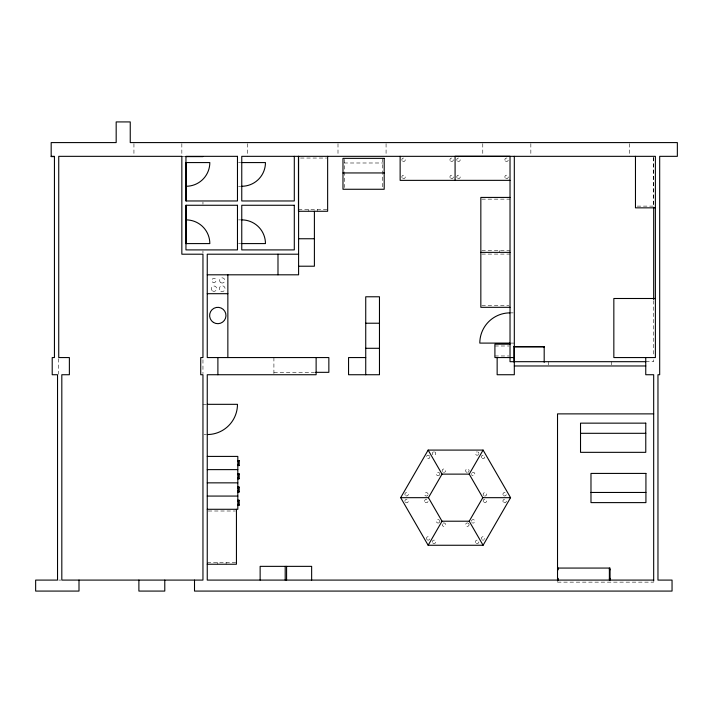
<?xml version="1.0" encoding="UTF-8"?>
<svg xmlns="http://www.w3.org/2000/svg" width="713" height="713" viewBox="0 0 713 713"><rect width="100%" height="100%" fill="white"/><g stroke="black" fill="none" stroke-linecap="round" stroke-linejoin="round"><path stroke-width="0.53" stroke-dasharray="3.56 2.67" d="M181.842 156.334L185.959 156.334M300.512 158.045L326.616 158.045M238.543 162.573L240.691 162.573M344.094 162.992L383.077 162.992M238.543 186.271L240.691 186.271M481.863 199.141L510.027 199.141M637.19 206.119L655.39 206.119M298.453 209.56L327.641 209.56M238.543 219.889L240.691 219.889M238.543 243.588L240.691 243.588M481.863 250.646L510.027 250.646M481.863 254.086L510.027 254.086M481.863 305.592L508.993 305.592M511.096 312.873L513.244 312.873M511.096 343.096L514.314 343.096M494.911 346.001L508.948 346.001M494.911 355.974L508.948 355.974M645.755 361.687L653.678 361.687L653.678 357.249M273.908 372.329L314.567 372.329M202.955 404.324L206.182 404.324M204.034 434.547L206.182 434.547M208.285 511.007L235.415 511.007M207.251 562.521L236.44 562.521M58.733 580.088L60.792 580.088M557.521 582.147L653.678 582.147M653.678 157.439L653.678 206.28M653.678 300.636L653.678 356.135M653.5 157.421L653.5 206.743M629.276 143.652L629.276 156.334M611.54 361.687L611.54 364.904M548.529 361.687L548.529 364.904M530.846 143.652L530.846 155.274M499.724 250.646L499.724 252.366M482.772 143.652L482.772 155.274M386.072 143.652L386.072 156.334M382.471 158.357L382.471 188.17M344.352 159.382L344.352 187.546M337.998 143.652L337.998 155.274M317.338 209.56L317.338 211.271M308.756 209.56L308.756 211.271M273.908 357.561L273.908 373.657M247.34 143.652L247.34 156.334M226.137 562.521L226.137 564.233M217.554 562.521L217.554 564.233M202.955 202.046L202.955 204.194M202.955 250.976L202.955 253.124M202.955 359.709L202.955 373.657M181.842 143.652L181.842 155.274M133.937 143.652L133.937 155.274M58.733 358.675L58.733 374.254M429.645 539.278A1.72 1.72 0 0 1 426.944 539.616M426.668 539.26A1.72 1.72 0 0 1 427.729 536.755A1.72 1.72 0 0 1 429.877 538.422M439.618 520.472A1.72 1.72 0 0 1 439.618 522.192M439.342 522.54A1.72 1.72 0 0 1 436.917 522.54A1.72 1.72 0 0 1 436.917 520.116A1.72 1.72 0 0 1 439.342 520.116M439.609 473.147A1.72 1.72 0 0 1 439.618 474.867M439.351 475.223A1.72 1.72 0 0 1 436.917 475.232A1.72 1.72 0 0 1 436.909 472.799A1.72 1.72 0 0 1 439.333 472.79M427.871 495.205A1.72 1.72 0 0 1 424.975 495.339A1.72 1.72 0 0 1 426.089 492.656A1.72 1.72 0 0 1 428.041 494.795M429.823 456.48A1.72 1.72 0 0 1 427.871 458.619A1.72 1.72 0 0 1 426.748 455.955A1.72 1.72 0 0 1 429.645 456.062M434.52 451.864A1.72 1.72 0 0 1 435.465 454.511A1.72 1.72 0 0 1 432.657 454.502A1.72 1.72 0 0 1 433.629 451.864M466.926 472.354A1.72 1.72 0 0 1 465.954 469.715A1.72 1.72 0 0 1 468.762 469.698A1.72 1.72 0 0 1 467.817 472.345M442.39 471.551A1.72 1.72 0 0 1 443.147 469.136A1.72 1.72 0 0 1 445.491 470.108A1.72 1.72 0 0 1 444.324 472.354M443.433 472.354A1.72 1.72 0 0 1 443.023 472.175M478.664 454.377A1.72 1.72 0 0 1 475.821 454.573A1.72 1.72 0 0 1 476.721 451.864M477.612 451.864A1.72 1.72 0 0 1 478.895 453.513M443.014 523.164A1.72 1.72 0 0 1 445.536 524.198A1.72 1.72 0 0 1 443.887 526.363A1.72 1.72 0 0 1 442.22 524.215M469.02 524.207A1.72 1.72 0 0 1 467.514 526.363A1.72 1.72 0 0 1 465.651 524.501A1.72 1.72 0 0 1 467.808 522.994M468.218 523.164A1.72 1.72 0 0 1 468.851 523.788M483.646 495.571A1.72 1.72 0 0 1 484.261 492.736A1.72 1.72 0 0 1 486.569 494.492A1.72 1.72 0 0 1 484.002 495.838M472.256 472.523A1.72 1.72 0 0 1 474.671 473.289A1.72 1.72 0 0 1 473.699 475.624A1.72 1.72 0 0 1 471.453 474.457M471.453 473.566A1.72 1.72 0 0 1 471.623 473.156M471.453 520.891A1.72 1.72 0 0 1 473.69 519.715A1.72 1.72 0 0 1 474.671 522.05A1.72 1.72 0 0 1 472.264 522.816M471.632 522.192A1.72 1.72 0 0 1 471.453 521.782M481.596 539.278A1.72 1.72 0 0 1 483.066 536.693A1.72 1.72 0 0 1 484.564 539.26M483.94 539.893A1.72 1.72 0 0 1 482.229 539.901M425.18 502.21A1.72 1.72 0 0 0 428.041 501.426A1.72 1.72 0 0 0 425.928 499.332A1.72 1.72 0 0 0 425.18 502.21M405.403 502.3A1.72 1.72 0 0 0 408.273 501.515A1.72 1.72 0 0 0 406.16 499.421A1.72 1.72 0 0 0 405.403 502.3M405.742 495.749A1.72 1.72 0 0 0 408.326 494.269A1.72 1.72 0 0 0 405.759 492.772A1.72 1.72 0 0 0 405.742 495.749M476.311 543.306A1.72 1.72 0 0 0 478.895 541.827A1.72 1.72 0 0 0 476.32 540.329A1.72 1.72 0 0 0 476.311 543.306M432.853 543.039A1.72 1.72 0 0 0 435.723 542.254A1.72 1.72 0 0 0 433.611 540.16A1.72 1.72 0 0 0 432.853 543.039M482.211 458.414A1.72 1.72 0 0 0 484.795 456.935A1.72 1.72 0 0 0 482.229 455.438A1.72 1.72 0 0 0 482.211 458.414M503.423 495.482A1.72 1.72 0 0 0 506.292 494.697A1.72 1.72 0 0 0 504.18 492.603A1.72 1.72 0 0 0 503.423 495.482M220.923 282.696A2.602 2.602 0 0 0 224.818 280.45A2.602 2.602 0 0 0 220.923 278.195A2.602 2.602 0 0 0 220.923 282.696M212.911 282.259A2.112 2.112 0 0 0 216.092 280.467A2.112 2.112 0 0 0 212.946 278.605A2.112 2.112 0 0 0 212.911 282.259M220.789 291.162A2.87 2.87 0 0 0 225.085 288.676A2.87 2.87 0 0 0 220.789 286.198A2.87 2.87 0 0 0 220.789 291.162M212.652 290.984A2.665 2.665 0 0 0 216.654 288.676A2.665 2.665 0 0 0 212.652 286.368A2.665 2.665 0 0 0 212.652 290.984M450.785 178.419A1.72 1.72 0 0 0 453.361 176.931A1.72 1.72 0 0 0 450.785 175.451A1.72 1.72 0 0 0 450.785 178.419M402.711 178.419A1.72 1.72 0 0 0 405.287 176.931A1.72 1.72 0 0 0 402.711 175.451A1.72 1.72 0 0 0 402.711 178.419M402.711 161.254A1.72 1.72 0 0 0 405.287 159.765A1.72 1.72 0 0 0 402.711 158.277A1.72 1.72 0 0 0 402.711 161.254M450.785 161.254A1.72 1.72 0 0 0 453.361 159.765A1.72 1.72 0 0 0 450.785 158.277A1.72 1.72 0 0 0 450.785 161.254M503.77 502.558A1.72 1.72 0 0 0 506.346 501.087A1.72 1.72 0 0 0 503.779 499.59A1.72 1.72 0 0 0 503.77 502.558M484.002 502.478A1.72 1.72 0 0 0 486.569 500.989A1.72 1.72 0 0 0 484.002 499.501A1.72 1.72 0 0 0 484.002 502.478M505.731 178.393A1.72 1.72 0 0 0 508.307 176.904A1.72 1.72 0 0 0 505.731 175.416A1.72 1.72 0 0 0 505.731 178.393M457.657 178.393A1.72 1.72 0 0 0 460.233 176.904A1.72 1.72 0 0 0 457.657 175.416A1.72 1.72 0 0 0 457.657 178.393M457.657 161.227A1.72 1.72 0 0 0 460.233 159.739A1.72 1.72 0 0 0 457.657 158.25A1.72 1.72 0 0 0 457.657 161.227M505.374 160.951A1.72 1.72 0 0 0 508.244 160.184A1.72 1.72 0 0 0 506.15 158.081A1.72 1.72 0 0 0 505.374 160.951"/><path stroke-width="1.07" d="M400.679 497.674L428.148 450.09L483.093 450.09L510.561 497.674L483.093 545.258L428.148 545.258L400.679 497.674L428.433 497.674L442.024 474.127L428.148 450.09M428.148 545.258L442.024 521.212L469.216 521.212L483.093 545.258M510.561 497.674L482.808 497.674L469.216 474.127L483.093 450.09M469.216 521.212L482.808 497.674M51.176 156.334L54.438 156.334L54.438 357.561L52.209 357.561L52.209 374.735L57.53 374.735L57.53 580.088L35.65 580.088L35.65 591.077L79 591.077L79 580.088M54.438 156.61L51.176 156.61L51.176 142.591L116.174 142.591L116.174 121.923L130.247 121.923L130.247 142.591L677.35 142.591L677.35 156.334L659.685 156.334L659.685 374.735L657.965 374.735L657.965 580.088L672.047 580.088L672.047 591.077L194.506 591.077L194.506 580.088M185.959 156.61L202.955 156.61M185.959 162.573L209.827 162.573A23.698 23.698 0 0 1 186.129 186.271L185.959 186.271M241.76 162.573L265.459 162.573A23.698 23.698 0 0 1 241.76 186.271M342.98 172.947L384.191 172.947M510.027 180.344L400.136 180.371L400.136 156.334M510.027 197.421L480.838 197.421L480.838 307.312L510.027 307.312M655.39 207.839L635.47 207.839L635.47 156.334M185.959 219.889L186.129 219.889A23.698 23.698 0 0 1 209.827 243.588L185.959 243.588M298.595 238.748L314.397 238.748M241.76 243.588L265.459 243.588A23.698 23.698 0 0 0 241.76 219.889M480.838 252.366L510.027 252.366M298.595 254.202L207.251 254.202L207.251 357.561L328.853 357.561L328.853 372.329L315.672 372.329M298.595 266.216L314.397 266.216L314.397 211.271M207.251 274.808L298.595 274.808L298.595 156.334M207.251 293.694L227.857 293.694M655.39 298.497L613.84 298.497L613.84 357.561L655.39 357.561L655.39 156.334L241.76 156.334L241.76 200.968L294.3 200.968L294.3 156.334M365.733 323.221L379.468 323.221M510.027 343.096L479.804 343.096A30.222 30.222 0 0 1 510.027 312.873M510.027 344.174L494.911 344.174L494.911 357.561L514.314 357.561M513.627 346.571L544.536 346.571L544.188 347.258M544.188 346.919L513.975 346.919L513.975 362.026M365.733 348.292L379.468 348.292M365.733 357.561L348.559 357.561L348.559 374.735L379.468 374.735L379.468 296.777L365.733 296.777L365.733 374.735M645.755 361.687L510.027 361.687L510.027 156.299L455.081 156.299L455.081 180.371M514.314 365.974L645.755 365.974M207.251 404.324L237.474 404.324A30.222 30.222 0 0 1 207.251 434.547M653.678 413.879L557.521 413.879L557.521 581.042M580.525 433.308L645.773 433.308M207.251 456.409L237.812 456.409L237.812 509.287L207.251 509.287M237.812 460.616L239.185 460.616L239.185 465.544L237.812 465.544M237.812 460.741L239.185 460.741M237.812 461.302L238.499 461.302L238.499 464.858L237.812 464.858M237.812 461.427L238.499 461.427M237.812 464.733L238.499 464.733M237.812 465.42L239.185 465.42M207.251 469.626L237.812 469.626M237.812 473.833L239.185 473.833L239.185 478.771L237.812 478.771M237.812 473.958L239.185 473.958M442.024 474.127L469.216 474.127M237.812 474.519L238.499 474.519L238.499 478.084L237.812 478.084M237.812 474.644L238.499 474.644M237.812 477.96L238.499 477.96M237.812 478.646L239.185 478.646M207.251 482.853L237.812 482.853M237.812 487.059L239.185 487.059L239.185 491.988L237.812 491.988M237.812 487.184L239.185 487.184M237.812 487.745L238.499 487.745L238.499 491.302L237.812 491.302M237.812 487.87L238.499 487.87M237.812 491.177L238.499 491.177M237.812 491.863L239.185 491.863M590.979 492.46L645.925 492.46M207.251 496.07L237.812 496.07M237.812 500.276L239.185 500.276L239.185 505.205L237.812 505.205M237.812 500.401L239.185 500.401M237.812 500.963L238.499 500.963L238.499 504.519L237.812 504.519M237.812 501.087L238.499 501.087M237.812 504.394L238.499 504.394M237.812 505.08L239.185 505.08M207.251 564.233L236.44 564.233L236.44 509.287M557.521 568.065L610.061 568.065L610.061 580.088M557.521 569.785L558.208 569.785L558.208 568.065M609.374 569.785L610.061 569.785M557.521 578.368L558.208 578.368L558.208 580.088M609.374 578.368L610.061 578.368M653.678 580.088L207.251 580.088L207.251 374.735L316.126 374.735L316.126 357.561M428.433 497.674L442.024 521.212M653.678 207.394L653.678 299.522M653.678 581.042L653.678 374.735L645.755 374.735L645.755 357.561M609.374 568.065L609.374 580.088M544.188 346.571L544.188 362.347M514.314 156.334L514.314 374.735L497.148 374.735L497.148 357.561M327.641 156.334L327.641 211.271L298.453 211.271L298.453 156.334M311.643 580.088L311.643 566.354L260.138 566.354L260.138 580.088M286.581 566.354L286.581 580.088M285.2 566.354L285.2 580.088M277.99 254.202L277.99 274.808M227.857 274.808L227.857 357.561M217.893 357.561L217.893 374.735M186.129 162.573L186.129 200.968M186.129 205.264L186.129 243.588M164.783 580.088L164.783 591.077L138.892 591.077L138.892 580.088M181.842 156.334L58.733 156.334L58.733 357.561L69.375 357.561L69.375 374.735L61.817 374.735L61.817 580.088L202.955 580.088L202.955 374.735L200.727 374.735L200.727 357.561L202.955 357.561L202.955 254.202L181.842 254.202L181.842 156.334M237.474 156.334L185.959 156.334L185.959 200.968L237.474 200.968L237.474 156.334M384.191 158.357L342.98 158.357L342.98 189.266L384.191 189.266L384.191 158.357M237.474 205.264L185.959 205.264L185.959 249.906L237.474 249.906L237.474 205.264M294.3 205.264L241.76 205.264L241.76 249.906L294.3 249.906L294.3 205.264M645.773 423.148L580.525 423.148L580.525 452.336L645.773 452.336L645.773 423.148M645.925 473.423L590.979 473.423L590.979 502.612L645.925 502.612L645.925 473.423M213.401 322.401A8.173 8.173 0 0 0 225.968 315.877A8.173 8.173 0 0 0 214.034 308.248A8.173 8.173 0 0 0 213.401 322.401"/></g></svg>
